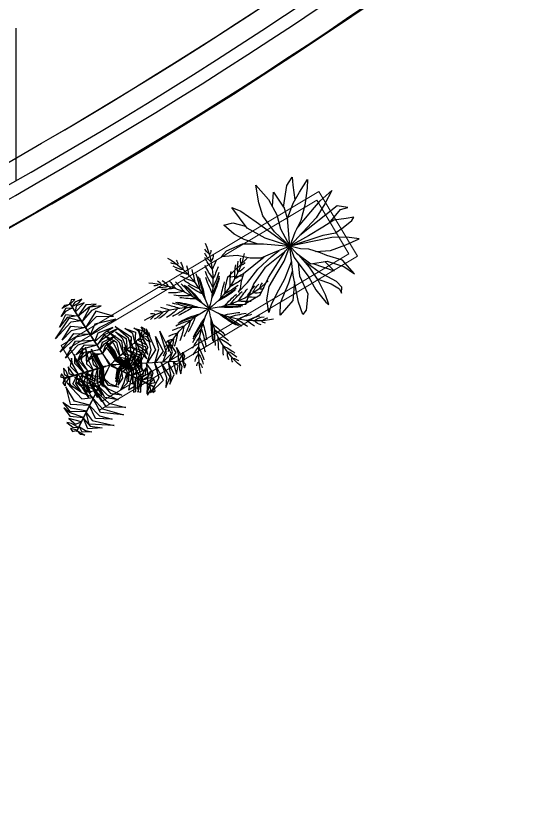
# Model space of a CAD drawing. Header units: millimetres. Extents: x 14520794 to 14796193, y 1415067 to 1454683.
# Drawn here: x 14789368 to 14791447, y 1442282 to 1445458 of the extents above; entities that cross this region are included whole.
import ezdxf

# ---------------------------------------------------------------- set-up
doc = ezdxf.new("R2010")
doc.units = ezdxf.units.MM
doc.header["$LTSCALE"] = 0.01
doc.header["$MEASUREMENT"] = 0
doc.layers.get('0').update_dxf_attribs({"color": 6, "lineweight": 0})
for name, color, linetype in [('6', 6, 'Continuous'), ('ESC', 2, 'Continuous'), ('GLASS', 5, 'Continuous'), ('IFF-PLANTS', 86, 'Continuous'), ('LSTREEDC', 3, 'Continuous'), ('TREES', 3, 'Continuous')]:
    doc.layers.add(name, color=color, linetype=linetype)
for name, color, linetype, lineweight in [('DIM', 6, 'Continuous', 13), ('fur_h', 32, 'Continuous', 13), ('HATCH', 8, 'Continuous', 15), ('partition', 34, 'Continuous', 30)]:
    doc.layers.add(name, color=color, linetype=linetype, lineweight=lineweight)

# ---------------------------------------------------------------- blocks, each defined once
blk = doc.blocks.new('A3E24B')
at = {"color": 64, "linetype": 'Continuous'}
for points in [[(0.253, 0.3562, 0.2907), (0.2108, 0.3841, 0.2796), (0.1918, 0.4066, 0.2651), (0.2348, 0.3872, 0.2677)], [(0.2648, 0.373, 0.2701), (0.2361, 0.4044, 0.2506), (0.2581, 0.4014, 0.2453)], [(0.1871, 0.2629, 0.3463), (0.1242, 0.3418, 0.3317), (0.0693, 0.3707, 0.3201), (0.139, 0.3588, 0.334)], [(0.2125, 0.2989, 0.3325), (0.1435, 0.3614, 0.3092), (0.1004, 0.3802, 0.3047), (0.1647, 0.3722, 0.3016)], [(0.23, 0.3237, 0.3183), (0.176, 0.3843, 0.2943), (0.2259, 0.3636, 0.2991)], [(0.2533, 0.3489, 0.2944), (0.2916, 0.3267, 0.2793), (0.3175, 0.2946, 0.2808), (0.2891, 0.3501, 0.2655)], [(0.2655, 0.3738, 0.2681), (0.3147, 0.344, 0.2497), (0.2986, 0.3669, 0.2468)], [(0.1626, 0.2283, 0.3426), (0.096, 0.3019, 0.3274), (-0.0103, 0.3076, 0.3065), (0.1004, 0.3345, 0.3272)], [(0.2175, 0.302, 0.3287), (0.2811, 0.2888, 0.305), (0.3256, 0.2261, 0.3029), (0.2895, 0.3083, 0.2962)], [(0.1319, 0.1847, 0.338), (0.0754, 0.2342, 0.3254), (-0.0262, 0.2889, 0.3039), (0.1052, 0.2538, 0.3307)], [(0.1923, 0.2703, 0.3464), (0.2551, 0.2596, 0.3387), (0.3489, 0.1524, 0.3112), (0.2663, 0.287, 0.3424)], [(-0.3302, 0.0291, 0.3464), (-0.3524, 0.0888, 0.3387), (-0.3064, 0.2237, 0.3112), (-0.3817, 0.0848, 0.3424)], [(-0.2325, 0.0224, 0.3375), (-0.2553, 0.1042, 0.3261), (-0.2185, 0.2357, 0.3001), (-0.2819, 0.1066, 0.3284)], [(-0.186, 0.0159, 0.3337), (-0.2049, 0.1194, 0.3183), (-0.1701, 0.2246, 0.297), (-0.2339, 0.1198, 0.3212)], [(0.0867, 0.1207, 0.3167), (0.0526, 0.1601, 0.3166), (-0.0363, 0.2285, 0.2932), (0.0438, 0.1895, 0.3295)], [(0.1024, 0.143, 0.3335), (0.0318, 0.2109, 0.3176), (-0.0085, 0.2375, 0.309), (0.0844, 0.1974, 0.3283)], [(0.1624, 0.2313, 0.3425), (0.2517, 0.2052, 0.3295), (0.3068, 0.1461, 0.3141), (0.2544, 0.236, 0.3346)], [(-0.3703, 0.035, 0.3287), (-0.3907, 0.0968, 0.305), (-0.3586, 0.1666, 0.3029), (-0.4118, 0.0943, 0.2962)], [(-0.2815, 0.0227, 0.3425), (-0.3036, 0.1131, 0.3295), (-0.28, 0.1903, 0.3141), (-0.3316, 0.1, 0.3346)], [(-0.15, 0.0126, 0.3178), (-0.1664, 0.0827, 0.3234), (-0.1561, 0.157, 0.3013), (-0.1882, 0.0805, 0.346)], [(-0.1168, 0.0076, 0.2847), (-0.1313, 0.0686, 0.2899), (-0.1187, 0.1624, 0.2624), (-0.1466, 0.1009, 0.3004)], [(0.0675, 0.0936, 0.2834), (0.0403, 0.1311, 0.2875), (-0.0248, 0.1841, 0.2723), (0.0553, 0.1408, 0.3057)], [(0.0501, 0.069, 0.2533), (0.0248, 0.1092, 0.2606), (-0.0235, 0.1553, 0.254), (0.0356, 0.1205, 0.2766)], [(0.1088, 0.152, 0.3337), (0.2078, 0.1166, 0.3183), (0.2815, 0.0339, 0.297), (0.2226, 0.1415, 0.3212)], [(0.1376, 0.189, 0.3375), (0.2198, 0.1678, 0.3261), (0.3153, 0.0703, 0.3001), (0.2352, 0.1896, 0.3284)], [(-0.4288, 0.0426, 0.2944), (-0.4288, 0.0869, 0.2793), (-0.4139, 0.1254, 0.2808), (-0.4478, 0.0731, 0.2655)], [(-0.0869, 0.0069, 0.2544), (-0.0981, 0.0566, 0.2579), (-0.0874, 0.1175, 0.2375), (-0.1122, 0.0601, 0.2718)], [(0.0879, 0.1224, 0.3178), (0.1567, 0.1016, 0.3234), (0.216, 0.0556, 0.3013), (0.1658, 0.1216, 0.346)], [(-0.4565, 0.0407, 0.2681), (-0.4552, 0.0983, 0.2497), (-0.4671, 0.0729, 0.2468)], [(0.0514, 0.0707, 0.2544), (0.1, 0.0554, 0.2579), (0.1474, 0.0158, 0.2375), (0.1102, 0.066, 0.2718)], [(0.067, 0.0962, 0.2847), (0.127, 0.0783, 0.2899), (0.202, 0.0204, 0.2624), (0.1626, 0.0753, 0.3004)], [(-0.4554, 0.0406, 0.2701), (-0.4683, 0, 0.2506), (-0.4767, 0.0205, 0.2453)], [(-0.435, 0.0387, 0.2907), (-0.4381, -0.0117, 0.2796), (-0.4481, -0.0395, 0.2651), (-0.4528, 0.0074, 0.2677)], [(-0.3954, 0.0351, 0.3183), (-0.4209, -0.042, 0.2943), (-0.4279, 0.0116, 0.2991)], [(-0.3651, 0.0323, 0.3325), (-0.3848, -0.0587, 0.3092), (-0.3794, -0.1054, 0.3047), (-0.4047, -0.0457, 0.3016)], [(-0.3212, 0.0283, 0.3463), (-0.3581, -0.0656, 0.3317), (-0.3557, -0.1276, 0.3201), (-0.3802, -0.0613, 0.334)], [(-0.279, 0.0244, 0.3426), (-0.3095, -0.07, 0.3274), (-0.2612, -0.165, 0.3065), (-0.3399, -0.0826, 0.3272)], [(-0.2259, 0.0196, 0.338), (-0.2406, -0.0541, 0.3254), (-0.2372, -0.1694, 0.3039), (-0.2725, -0.038, 0.3307)], [(-0.175, 0.0149, 0.3335), (-0.1985, -0.0802, 0.3176), (-0.2014, -0.1284, 0.309), (-0.2132, -0.0279, 0.3283)], [(-0.1479, 0.0124, 0.3167), (-0.165, -0.0367, 0.3166), (-0.1798, -0.148, 0.2932), (-0.186, -0.0591, 0.3295)], [(-0.1148, 0.0094, 0.2834), (-0.1338, -0.0329, 0.2875), (-0.1471, -0.1158, 0.2723), (-0.1496, -0.0248, 0.3057)], [(-0.0849, 0.0066, 0.2533), (-0.107, -0.0354, 0.2606), (-0.1228, -0.1002, 0.254), (-0.1222, -0.0318, 0.2766)], [(0.0375, -0.081, 0.2544), (0, -0.1155, 0.2579), (-0.0581, -0.1367, 0.2375), (0.004, -0.1295, 0.2718)], [(0.0366, -0.0791, 0.2533), (0.0841, -0.0772, 0.2606), (0.1482, -0.0585, 0.254), (0.0886, -0.0922, 0.2766)], [(0.0492, -0.1064, 0.2834), (0.0954, -0.1017, 0.2875), (0.1738, -0.0717, 0.2723), (0.0962, -0.1194, 0.3057)], [(0.0632, -0.1366, 0.3167), (0.1143, -0.1268, 0.3166), (0.218, -0.084, 0.2932), (0.1441, -0.1338, 0.3295)], [(0.0518, -0.1073, 0.2847), (0.0062, -0.1503, 0.2899), (-0.0813, -0.1863, 0.2624), (-0.0141, -0.1797, 0.3004)], [(0.064, -0.1385, 0.3178), (0.0116, -0.1877, 0.3234), (-0.0579, -0.216, 0.3013), (0.0244, -0.2055, 0.346)], [(0.0746, -0.1613, 0.3335), (0.1687, -0.1341, 0.3176), (0.2119, -0.1125, 0.309), (0.1307, -0.173, 0.3283)], [(0.096, -0.2077, 0.338), (0.1671, -0.1836, 0.3254), (0.2653, -0.1229, 0.3039), (0.1691, -0.2192, 0.3307)], [(0.1183, -0.2562, 0.3426), (0.2154, -0.2353, 0.3274), (0.2735, -0.146, 0.3065), (0.2414, -0.2553, 0.3272)], [(0.0792, -0.1713, 0.3337), (-0.0009, -0.2394, 0.3183), (-0.1094, -0.2619, 0.297), (0.0132, -0.2647, 0.3212)], [(0.0968, -0.2149, 0.3375), (0.0374, -0.2755, 0.3261), (-0.0949, -0.3094, 0.3001), (0.0486, -0.2997, 0.3284)], [(0.1361, -0.2946, 0.3463), (0.2358, -0.2796, 0.3317), (0.2884, -0.2465, 0.3201), (0.2432, -0.3009, 0.334)], [(0.1211, -0.2574, 0.3425), (0.0539, -0.3217, 0.3295), (-0.0249, -0.3399, 0.3141), (0.0791, -0.3395, 0.3346)], [(0.1545, -0.3346, 0.3325), (0.2432, -0.3062, 0.3092), (0.281, -0.2782, 0.3047), (0.2419, -0.3299, 0.3016)], [(0.1399, -0.3028, 0.3464), (0.0993, -0.3519, 0.3387), (-0.0405, -0.3795, 0.3112), (0.1174, -0.3753, 0.3424)], [(0.1548, -0.3405, 0.3287), (0.1115, -0.389, 0.305), (0.035, -0.3962, 0.3029), (0.1242, -0.406, 0.2962)], [(0.1673, -0.3622, 0.3183), (0.2468, -0.3458, 0.2943), (0.2039, -0.3786, 0.2991)], [(0.1839, -0.3983, 0.2907), (0.2292, -0.3758, 0.2796), (0.2582, -0.3706, 0.2651), (0.2199, -0.3981, 0.2677)], [(0.1774, -0.3949, 0.2944), (0.1391, -0.4171, 0.2793), (0.0983, -0.4234, 0.2808), (0.1606, -0.4266, 0.2655)], [(0.193, -0.418, 0.2681), (0.1425, -0.4457, 0.2497), (0.1704, -0.4432, 0.2468)], [(0.1925, -0.417, 0.2701), (0.2342, -0.4078, 0.2506), (0.2206, -0.4254, 0.2453)]]:
    blk.add_3dface(points, dxfattribs=at)
at = {"color": 72, "linetype": 'Continuous'}
for points in [[(0.2428, 0.3417, 0.3077), (0.2459, 0.3417, 0.3077), (0.2723, 0.3792, 0.2618), (0.2693, 0.3792, 0.2618)], [(0.0265, 0.2589, 0.6136), (0.0296, 0.2589, 0.6136), (0.0345, 0.3088, 0.6002), (0.0315, 0.3088, 0.6002)], [(0.1937, 0.2722, 0.3472), (0.1968, 0.2722, 0.3472), (0.2459, 0.3417, 0.3075), (0.2428, 0.3417, 0.3075)], [(0.0192, 0.1845, 0.607), (0.0223, 0.1845, 0.607), (0.0296, 0.2589, 0.6135), (0.0266, 0.2589, 0.6135)], [(0.096, 0.1338, 0.332), (0.0991, 0.1338, 0.332), (0.1967, 0.2721, 0.3469), (0.1936, 0.2721, 0.3469)], [(0.0083, 0.0737, 0.5287), (0.0114, 0.0737, 0.5287), (0.0223, 0.1845, 0.6067), (0.0192, 0.1845, 0.6067)], [(0.1062, 0.0285, 0.453), (0.1004, 0.0888, 0.4475), (0.075, 0.1769, 0.427), (0.1233, 0.0843, 0.4644)], [(0.14, 0.0378, 0.4776), (0.1398, 0.1181, 0.4757), (0.0908, 0.1794, 0.4385), (0.156, 0.1353, 0.4873)], [(0.1669, 0.0452, 0.4971), (0.1707, 0.1266, 0.4982), (0.1568, 0.1739, 0.487), (0.1853, 0.1288, 0.5088)], [(0.2017, 0.0548, 0.5051), (0.1985, 0.1306, 0.4935), (0.184, 0.1649, 0.4866), (0.2178, 0.1267, 0.4966)], [(0.0221, 0.0292, 0.204), (0.0252, 0.0292, 0.204), (0.0991, 0.1339, 0.3321), (0.096, 0.1339, 0.3321)], [(0.0442, 0.0114, 0.3377), (0.0442, 0.0478, 0.35), (0.0393, 0.1012, 0.3494), (0.0488, 0.0472, 0.3673)], [(0.0527, 0.0137, 0.3706), (0.0518, 0.0499, 0.3794), (0.0437, 0.1172, 0.3711), (0.0572, 0.0459, 0.3986)], [(0.0621, 0.0163, 0.4069), (0.0597, 0.0576, 0.4119), (0.0479, 0.1474, 0.3975), (0.0622, 0.0783, 0.4284)], [(0.0738, 0.0195, 0.4295), (0.0691, 0.0986, 0.4244), (0.0612, 0.1365, 0.4178), (0.0887, 0.0619, 0.4395)], [(0.2274, 0.0619, 0.5075), (0.2321, 0.1288, 0.4982), (0.2494, 0.0899, 0.5062)], [(0.2646, 0.0722, 0.5042), (0.2571, 0.112, 0.4959), (0.2616, 0.137, 0.4888), (0.2764, 0.1026, 0.4942)], [(0.2862, 0.0781, 0.4982), (0.291, 0.114, 0.4883), (0.3041, 0.1013, 0.4888)], [(-0.0602, -0.0554, 0.4341), (-0.1333, -0.0121, 0.4347), (-0.1842, 0.0582, 0.4099), (-0.1462, -0.026, 0.4482)], [(0.0046, 0.0364, 0.3888), (0.0077, 0.0364, 0.3888), (0.0114, 0.0737, 0.5288), (0.0083, 0.0737, 0.5288)], [(0.1742, 0.0472, 0.5022), (0.1773, 0.0472, 0.5022), (0.2494, 0.0671, 0.5088), (0.2463, 0.0671, 0.5088)], [(0.2072, 0.0545, 0.5047), (0.2463, 0.0158, 0.4987), (0.2455, -0.0446, 0.4869), (0.2627, 0.024, 0.5008)], [(0.2463, 0.0671, 0.5089), (0.2494, 0.0671, 0.5089), (0.2976, 0.0804, 0.4955), (0.2946, 0.0804, 0.4955)], [(0.2602, 0.0673, 0.5045), (0.2781, 0.0356, 0.4957), (0.2785, 0.0028, 0.4921), (0.292, 0.0523, 0.4932)], [(0.2878, 0.0785, 0.4972), (0.3097, 0.0369, 0.4861), (0.3116, 0.0593, 0.4879)], [(-0.4174, 0.0371, 0.3077), (-0.4143, 0.0371, 0.3077), (-0.4599, 0.0413, 0.2618), (-0.463, 0.0413, 0.2618)], [(-0.3326, 0.0294, 0.3472), (-0.3295, 0.0294, 0.3472), (-0.4142, 0.0371, 0.3075), (-0.4173, 0.0371, 0.3075)], [(-0.1639, 0.0139, 0.332), (-0.1608, 0.0139, 0.332), (-0.3294, 0.0294, 0.3469), (-0.3325, 0.0294, 0.3469)], [(-0.0845, -0.0747, 0.4554), (-0.1458, -0.0443, 0.4595), (-0.2123, 0.0403, 0.4317), (-0.1588, -0.056, 0.4718)], [(-0.0364, 0.0022, 0.204), (-0.0333, 0.0022, 0.204), (-0.1609, 0.0139, 0.3321), (-0.1639, 0.0139, 0.3321)], [(-0.0463, -0.043, 0.4085), (-0.0926, -0.0112, 0.4215), (-0.1374, 0.0292, 0.4048), (-0.0948, -0.0176, 0.4458)], [(-0.0378, -0.0375, 0.3722), (-0.0782, -0.0099, 0.3838), (-0.1347, 0.0411, 0.3631), (-0.1008, 0.0029, 0.3983)], [(-0.0324, -0.0307, 0.3393), (-0.0653, -0.0079, 0.348), (-0.1016, 0.0257, 0.3318), (-0.0698, -0.0096, 0.3634)], [(-0.0364, 0.0022, 0.204), (-0.0333, 0.0022, 0.204), (0.0037, -0.0011, 0.05), (0.0006, -0.0011, 0.05)], [(0.0221, 0.0292, 0.204), (0.0252, 0.0292, 0.204), (0.0037, -0.0011, 0.05), (0.0006, -0.0011, 0.05)], [(0.0307, 0.0076, 0.2841), (0.0338, 0.0076, 0.2841), (0.0045, -0.0004, 0.1116), (0.0014, -0.0004, 0.1116)], [(0.0046, 0.0364, 0.3888), (0.0077, 0.0364, 0.3888), (0.0047, 0.0062, 0.2163), (0.0016, 0.0062, 0.2163)], [(0.0307, 0.0076, 0.2841), (0.0338, 0.0076, 0.2841), (0.07, 0.0176, 0.424), (0.0669, 0.0176, 0.424)], [(0.0452, 0.0116, 0.3393), (0.0646, -0.0233, 0.348), (0.0822, -0.0696, 0.3318), (0.0693, -0.0238, 0.3634)], [(0.053, 0.0154, 0.3722), (0.077, -0.0272, 0.3838), (0.1051, -0.098, 0.3631), (0.0916, -0.0488, 0.3983)], [(0.0631, 0.0166, 0.4085), (0.0905, -0.0325, 0.4215), (0.1127, -0.0885, 0.4048), (0.0953, -0.0277, 0.4458)], [(0.0669, 0.0176, 0.424), (0.07, 0.0176, 0.424), (0.1773, 0.0472, 0.502), (0.1742, 0.0472, 0.502)], [(0.081, 0.0215, 0.4341), (0.1274, -0.0497, 0.4347), (0.1419, -0.1353, 0.4099), (0.1451, -0.043, 0.4482)], [(0.1114, 0.0281, 0.4554), (0.1528, -0.0264, 0.4595), (0.1749, -0.1317, 0.4317), (0.1697, -0.0217, 0.4718)], [(0.1412, 0.0397, 0.4784), (0.1851, -0.0211, 0.4815), (0.1968, -0.0835, 0.4642), (0.1976, -0.0048, 0.4957)], [(0.1729, 0.0469, 0.5008), (0.2065, 0.0085, 0.5064), (0.2241, -0.1016, 0.474), (0.2229, 0.0185, 0.5205)], [(-0.1313, -0.1188, 0.5008), (-0.1784, -0.0993, 0.5064), (-0.243, -0.0085, 0.474), (-0.1887, -0.1156, 0.5205)], [(-0.106, -0.0984, 0.4784), (-0.1724, -0.0633, 0.4815), (-0.2106, -0.0126, 0.4642), (-0.1764, -0.0835, 0.4957)], [(-0.0492, -0.0456, 0.424), (-0.0462, -0.0456, 0.424), (-0.1292, -0.1197, 0.502), (-0.1323, -0.1197, 0.502)], [(-0.0212, -0.0207, 0.2841), (-0.0182, -0.0207, 0.2841), (-0.0462, -0.0456, 0.424), (-0.0492, -0.0456, 0.424)], [(-0.0455, -0.0423, 0.4069), (-0.0251, -0.0783, 0.4119), (0.0253, -0.1536, 0.3975), (-0.0182, -0.098, 0.4284)], [(-0.0382, -0.0359, 0.3706), (-0.0214, -0.0679, 0.3794), (0.0157, -0.1246, 0.3711), (-0.0281, -0.0667, 0.3986)], [(-0.0317, -0.03, 0.3377), (-0.0155, -0.0626, 0.35), (0.0126, -0.1084, 0.3494), (-0.0199, -0.0642, 0.3673)], [(-0.0212, -0.0207, 0.2841), (-0.0182, -0.0207, 0.2841), (0.0045, -0.0004, 0.1116), (0.0014, -0.0004, 0.1116)], [(0.0162, -0.0349, 0.204), (0.0193, -0.0349, 0.204), (0.0037, -0.0011, 0.05), (0.0006, -0.0011, 0.05)], [(0.0162, -0.0349, 0.204), (0.0193, -0.0349, 0.204), (0.073, -0.1512, 0.3321), (0.0699, -0.1512, 0.3321)], [(-0.1587, -0.1409, 0.5047), (-0.2109, -0.1236, 0.4987), (-0.2369, -0.0691, 0.4869), (-0.2219, -0.1381, 0.5008)], [(-0.1058, -0.0961, 0.4776), (-0.07, -0.168, 0.4757), (0.0011, -0.2013, 0.4385), (-0.077, -0.1906, 0.4873)], [(-0.0796, -0.0728, 0.453), (-0.0477, -0.1243, 0.4475), (0.0141, -0.192, 0.427), (-0.0703, -0.1305, 0.4644)], [(-0.0546, -0.0504, 0.4295), (-0.0153, -0.1192, 0.4244), (0.0086, -0.1497, 0.4178), (-0.0492, -0.095, 0.4395)], [(-0.2006, -0.1759, 0.5045), (-0.2306, -0.1554, 0.4957), (-0.2455, -0.1261, 0.4921), (-0.2356, -0.1765, 0.4932)], [(-0.1323, -0.1197, 0.5022), (-0.1292, -0.1197, 0.5022), (-0.185, -0.1695, 0.5088), (-0.1881, -0.1695, 0.5088)], [(-0.1536, -0.1387, 0.5051), (-0.1171, -0.2053, 0.4935), (-0.089, -0.2296, 0.4866), (-0.1361, -0.2104, 0.4966)], [(-0.1266, -0.1147, 0.4971), (-0.094, -0.1894, 0.4982), (-0.0605, -0.2256, 0.487), (-0.1061, -0.1978, 0.5088)], [(-0.2202, -0.1982, 0.4972), (-0.2583, -0.1706, 0.4861), (-0.2501, -0.1915, 0.4879)], [(-0.1881, -0.1695, 0.5089), (-0.185, -0.1695, 0.5089), (-0.2224, -0.2028, 0.4955), (-0.2255, -0.2028, 0.4955)], [(-0.219, -0.1971, 0.4982), (-0.2074, -0.2314, 0.4883), (-0.2248, -0.2258, 0.4888)], [(-0.2023, -0.1822, 0.5042), (-0.1779, -0.2146, 0.4959), (-0.1709, -0.239, 0.4888), (-0.1994, -0.2147, 0.4942)], [(-0.1735, -0.1565, 0.5075), (-0.148, -0.2186, 0.4982), (-0.1808, -0.1913, 0.5062)], [(0.0699, -0.1512, 0.332), (0.0729, -0.1512, 0.332), (0.1438, -0.3049, 0.3469), (0.1408, -0.3049, 0.3469)], [(0.1408, -0.305, 0.3472), (0.1439, -0.305, 0.3472), (0.1795, -0.3822, 0.3075), (0.1765, -0.3822, 0.3075)], [(0.1765, -0.3823, 0.3077), (0.1796, -0.3823, 0.3077), (0.1988, -0.4239, 0.2618), (0.1957, -0.4239, 0.2618)]]:
    blk.add_3dface(points, dxfattribs=at)
at = {"color": 70, "linetype": 'Continuous'}
for points in [[(0.0284, 0.2779, 0.6089), (-0.0115, 0.2852, 0.6007), (-0.0332, 0.2983, 0.5936), (0.0042, 0.2999, 0.5989)], [(0.0306, 0.3002, 0.6029), (-0.0012, 0.3175, 0.5931), (0.0154, 0.3252, 0.5935)], [(0.0314, 0.272, 0.6092), (0.0674, 0.2774, 0.6004), (0.0779, 0.2712, 0.5968), (0.0568, 0.2963, 0.5979)], [(0.022, 0.2129, 0.6098), (-0.0499, 0.2371, 0.5982), (-0.0467, 0.236, 0.5913), (-0.0394, 0.2538, 0.6014)], [(0.0243, 0.2179, 0.6094), (0.0744, 0.2406, 0.6034), (0.1053, 0.2356, 0.5916), (0.0727, 0.2587, 0.6056)], [(0.0157, 0.1492, 0.5823), (-0.0593, 0.1779, 0.5804), (-0.0686, 0.1793, 0.5432), (-0.0291, 0.1992, 0.592)], [(0.0184, 0.177, 0.6018), (-0.0562, 0.2098, 0.6029), (-0.0649, 0.2138, 0.5917), (-0.053, 0.2242, 0.6135)], [(0.0191, 0.1832, 0.6055), (0.0669, 0.2007, 0.6111), (0.1082, 0.2002, 0.5787), (0.0635, 0.2197, 0.6252)], [(0.0122, 0.1143, 0.5577), (-0.0462, 0.1306, 0.5522), (-0.0971, 0.1385, 0.5317), (-0.0337, 0.1504, 0.5691)], [(0.0143, 0.151, 0.5831), (0.0869, 0.1701, 0.5862), (0.1067, 0.1636, 0.569), (0.0762, 0.1877, 0.6004)], [(0.0145, 0.119, 0.5601), (0.0802, 0.1381, 0.5643), (0.1437, 0.1259, 0.5365), (0.0819, 0.1556, 0.5765)], [(0.0078, 0.0688, 0.5116), (-0.0316, 0.0814, 0.5166), (-0.0922, 0.1, 0.5022), (-0.0501, 0.0912, 0.5331)], [(0.0089, 0.0809, 0.5342), (-0.0665, 0.1049, 0.5291), (-0.0773, 0.1085, 0.5225), (-0.0252, 0.1101, 0.5443)], [(0.0097, 0.0884, 0.5388), (0.0929, 0.106, 0.5394), (0.1352, 0.0937, 0.5146), (0.0929, 0.1249, 0.5529)], [(0.0068, 0.0591, 0.4753), (-0.0273, 0.0713, 0.4841), (-0.0655, 0.0852, 0.4759), (-0.0216, 0.0749, 0.5033)], [(0.0059, 0.0503, 0.4424), (-0.028, 0.0634, 0.4547), (-0.0522, 0.0754, 0.4541), (-0.0258, 0.0675, 0.472)], [(0.0053, 0.06, 0.477), (0.0263, 0.067, 0.4885), (0.1024, 0.0678, 0.4679), (0.0516, 0.073, 0.5031)], [(0.006, 0.0513, 0.444), (0.0181, 0.0569, 0.4527), (0.0677, 0.0567, 0.4365), (0.0204, 0.0611, 0.4681)], [(0.0079, 0.0698, 0.5132), (0.0361, 0.0778, 0.5262), (0.0963, 0.0784, 0.5096), (0.0333, 0.084, 0.5505)]]:
    blk.add_3dface(points, dxfattribs=at)
blk = doc.blocks.new('A$C6ABC0109')
at = {"layer": 'TREES'}
for centre, radius, start, end in [((6.304, 2.495), 6.78, 161.8706, 201.5936), ((-0.143, 4.054), 0.351, 173.7791, 233.0395), ((-1.642, 4.347), 1.639, 317.4391, 345.0127), ((-0.839, 4.494), 0.808, 308.4321, 338.3515), ((3.633, 5.724), 6.78, 197.8706, 237.5936), ((-3.321, 3.142), 0.808, 344.4321, 14.3515), ((6.376, 6.862), 8.001, 206.1883, 211.1386), ((0.196, 3.84), 0.835, 182.879, 221.5346), ((-4.007, 5.153), 4.263, 326.0526, 338.8318), ((-2.499, 3.196), 0.351, 209.7791, 269.0395), ((-3.884, 2.551), 1.639, 353.4391, 21.0127), ((-6.271, 1.814), 4.263, 2.0526, 14.8318), ((6.381, 6.2), 8.001, 204.5673, 211.2107), ((-4.862, 4.906), 5.211, 327.5529, 339.111), ((5.865, -3.401), 6.78, 110.1725, 149.8955), ((3.134, 2.226), 0.835, 131.1808, 169.8364), ((3.093, 2.625), 0.351, 122.081, 181.3414), ((-2.099, 3.221), 0.835, 218.879, 257.5346), ((1.125, 9.299), 8.001, 242.1883, 247.1386), ((-6.817, 1.111), 5.211, 3.5529, 15.111), ((6.444, 5.585), 8.001, 202.9483, 211.3077), ((6.518, 5.174), 8.001, 201.6825, 211.4019), ((-6.749, 4.499), 7.022, 334.6755, 344.6307), ((8.377, -1.595), 8.001, 151.2501, 159.6096), ((8.821, -1.165), 8.001, 152.8691, 159.5126), ((9.337, -0.75), 8.001, 154.4902, 159.4404), ((1.561, 6.338), 4.263, 274.3545, 287.1337), ((2.393, 3.983), 1.639, 265.741, 293.3146), ((3.006, 3.444), 0.808, 256.734, 286.6534), ((1.518, 8.767), 8.001, 240.5673, 247.2107), ((-8.105, -0.327), 7.022, 10.6755, 20.6307), ((-7.181, -0.768), 6.444, 13.0347, 23.4268), ((6.59, 4.871), 8.001, 200.5186, 211.4981), ((-6.261, 3.599), 6.444, 337.0347, 347.4268), ((7.907, -2.153), 8.001, 148.8205, 159.8), ((8.101, -1.908), 8.001, 149.9844, 159.7037), ((0.837, 6.856), 5.211, 275.8548, 287.4128), ((-0.554, 6.757), 6.78, 234.9681, 274.6912), ((-4.544, 0.504), 0.808, 21.5297, 51.4491), ((1.931, 8.306), 8.001, 238.9483, 247.3077), ((2.232, 8.018), 8.001, 237.6825, 247.4019), ((2.469, 7.814), 8.001, 236.5186, 247.4981), ((-1.056, 7.144), 6.444, 285.3366, 295.7287), ((-0.652, 8.085), 7.022, 282.9774, 292.9325), ((-3.921, 1.042), 0.351, 246.8767, 306.1371), ((-4.636, -0.308), 1.639, 30.5366, 58.1102), ((-6.096, -2.335), 4.263, 39.1502, 51.9294), ((-6.108, -3.226), 5.211, 40.6505, 52.2085), ((-6.267, -5.149), 7.022, 47.7731, 57.7282), ((-5.264, -4.944), 6.444, 50.1322, 60.5244), ((2.908, -6.125), 6.78, 75.6722, 115.3952), ((5.297, -6.253), 8.001, 114.3202, 125.2997), ((5.595, -6.161), 8.001, 115.4841, 125.2035), ((6, -6.06), 8.001, 116.7498, 125.1093), ((6.609, -5.956), 8.001, 118.3688, 125.0123), ((4.573, 5.177), 5.211, 241.3545, 252.9126), ((7.27, -5.907), 8.001, 119.9899, 124.9402), ((4.876, 4.339), 4.263, 239.8542, 252.6334), ((4.228, 1.927), 1.639, 231.2407, 258.8143), ((3.844, 0.059), 0.835, 96.6805, 135.3361), ((4.036, 0.412), 0.351, 87.5807, 146.8411), ((4.428, 1.135), 0.808, 222.2337, 252.1531), ((-4.42, 5.141), 6.78, 270.9681, 310.6912), ((-3.617, 1.303), 0.835, 255.9765, 294.6321), ((-4.712, 8.096), 8.001, 279.2858, 284.2361), ((-4.077, 7.908), 8.001, 277.6648, 284.3082), ((-6.509, 1.896), 6.78, 304.0339, 343.7569), ((-3.47, 7.79), 8.001, 276.0458, 284.4052), ((-6.647, -1.335), 6.78, 331.6319, 11.355), ((-0.785, -6.734), 6.78, 43.6319, 83.355), ((-4.593, -4.987), 6.78, 7.6319, 47.355), ((3.176, 6.486), 6.444, 250.8363, 261.2284), ((4.042, 7.032), 7.022, 248.4771, 258.4323), ((-3.056, 7.741), 8.001, 274.7801, 284.4994), ((-2.744, 7.722), 8.001, 273.6161, 284.5957), ((-6.759, 4.634), 8.001, 309.6161, 320.5957), ((-3.818, -7.251), 8.001, 46.2799, 57.2595), ((1.173, -8.111), 8.001, 82.2799, 93.2595), ((1.474, -8.191), 8.001, 83.4439, 93.1632), ((6.133, 3.813), 6.444, 218.796, 229.1882), ((1.871, -8.32), 8.001, 84.7096, 93.069), ((7.157, 3.817), 7.022, 216.4368, 226.392), ((-3.045, -6.2), 5.211, 76.6505, 88.2085), ((-2.044, -7.85), 7.022, 83.7731, 93.7282), ((-1.353, -7.094), 6.444, 86.1322, 96.5244), ((-7.386, 4.262), 8.001, 312.0458, 320.4052), ((-7.022, 4.467), 8.001, 310.7801, 320.4994), ((2.737, -6.683), 6.444, 119.198, 129.5901), ((-8.322, -0.088), 8.001, 343.8458, 353.5652), ((-8.193, 0.196), 8.001, 342.6819, 353.6614), ((-7.351, -3.622), 8.001, 10.2799, 21.2595), ((-7.334, -3.933), 8.001, 11.4439, 21.1632), ((-3.622, -7.493), 8.001, 47.4439, 57.1632), ((7.203, -0.52), 6.444, 182.796, 193.1882), ((2.443, -8.555), 8.001, 86.3286, 92.972), ((6.623, 1.962), 5.211, 209.3143, 220.8723), ((3.029, -8.864), 8.001, 87.9496, 92.8999), ((6.436, 1.091), 4.263, 207.814, 220.5932), ((-3.972, -2.263), 0.808, 57.5297, 87.4491), ((-3.784, -1.462), 0.351, 282.8767, 342.1371), ((-3.57, -2.974), 1.639, 66.5366, 94.1102), ((-3.559, -5.472), 4.263, 75.1502, 87.9294), ((-3.692, -1.071), 0.835, 291.9765, 330.6321), ((-8.571, 3.78), 8.001, 315.2858, 320.2361), ((-7.947, 4.001), 8.001, 313.6648, 320.3082), ((2.57, -7.693), 7.022, 116.8388, 126.794), ((-8.515, -0.458), 8.001, 345.1116, 353.471), ((5.842, -5.627), 7.022, 144.4368, 154.392), ((5.522, -4.655), 6.444, 146.796, 157.1882), ((-7.334, -4.351), 8.001, 12.7096, 21.069), ((-3.376, -7.831), 8.001, 48.7096, 57.069), ((8.034, -1.119), 7.022, 180.4368, 190.392), ((-3.052, -8.357), 8.001, 50.3286, 56.972), ((4.606, -0.61), 1.639, 199.2004, 226.774), ((3.29, -1.989), 0.835, 64.6403, 103.2959), ((3.639, -1.792), 0.351, 55.5404, 114.8009), ((4.356, -1.387), 0.808, 190.1934, 220.1128), ((0.83, -6.857), 5.211, 109.7162, 121.2743), ((-8.843, -0.982), 8.001, 346.7306, 353.374), ((3.913, -5.692), 5.211, 137.3143, 148.8723), ((-7.382, -4.967), 8.001, 14.3286, 20.972), ((6.511, -2.305), 5.211, 173.3143, 184.8723), ((0.003, -6.528), 4.263, 108.2159, 120.9952), ((-9.245, -1.509), 8.001, 348.3516, 353.3019), ((5.848, -2.9), 4.263, 171.814, 184.5932), ((-2.76, -8.951), 8.001, 51.9496, 56.8999), ((3.368, -3.201), 1.639, 163.2004, 190.774), ((-2.094, -4.064), 0.808, 90.5954, 120.5148), ((-1.369, -4.44), 1.639, 99.6024, 127.176), ((-2.374, -3.29), 0.351, 315.9424, 15.2029), ((-2.51, -2.912), 0.835, 325.0423, 3.6979), ((0.844, -4.569), 1.639, 127.2004, 154.774), ((3.027, -5.784), 4.263, 135.814, 148.5932), ((-0.875, -3.744), 0.835, 352.6403, 31.2959), ((-7.494, -5.62), 8.001, 15.9496, 20.8999), ((1.493, -3.543), 0.835, 28.6403, 67.2959), ((1.891, -3.589), 0.351, 19.5404, 78.8009), ((0.027, -4.572), 0.808, 118.1934, 148.1128), ((-0.58, -4.015), 0.351, 343.5404, 42.8009), ((2.709, -3.683), 0.808, 154.1934, 184.1128)]:
    blk.add_arc(centre, radius, start, end, dxfattribs=at)
blk = doc.blocks.new('A$C421F3825')
for p, q in [((-1.631, 5.433), (-2.045, 5.605)), ((-2.045, 5.605), (-1.838, 4.497)), ((-0.78, 4.299), (-1.631, 5.433)), ((-0.021, 4.349), (0.186, 5.704)), ((0.186, 5.704), (0.301, 6)), ((0.301, 6), (0.485, 5.138)), ((1.773, 5.31), (1.75, 5.729)), ((1.75, 5.729), (2.026, 5.31)), ((0.485, 5.138), (0.577, 3.733)), ((1.382, 4.595), (1.773, 5.31)), ((2.026, 5.31), (1.888, 4.644)), ((3.084, 3.88), (3.544, 4.866)), ((3.544, 4.866), (3.268, 3.339)), ((-2.183, 4.127), (-3.746, 4.644)), ((-3.746, 4.644), (-3.195, 3.758)), ((-1.246, 2.819), (-2.183, 4.127)), ((-1.838, 4.497), (-1.056, 2.279)), ((-0.596, 2.599), (-0.78, 4.299)), ((0.025, 3.117), (-0.021, 4.349)), ((0.573, 3.611), (1.382, 4.595)), ((1.888, 4.644), (1.014, 3.215)), ((-3.976, 3.486), (-4.483, 3.954)), ((-4.483, 3.954), (-4.068, 2.92)), ((-3.08, 2.92), (-3.976, 3.486)), ((-3.195, 3.758), (-1.7, 2.649)), ((0.577, 3.733), (0.531, 2.402)), ((0.922, 2.279), (2.164, 3.758)), ((2.164, 3.758), (1.888, 2.649)), ((2.072, 2.747), (3.084, 3.88)), ((-4.068, 2.92), (-3.31, 2.057)), ((-1.861, 2.18), (-3.08, 2.92)), ((-0.205, 1.022), (0.025, 3.117)), ((1.014, 3.215), (0.407, 1.77)), ((0.761, 2.205), (2.072, 2.747)), ((3.268, 3.339), (2.325, 2.304)), ((-5.793, 2.254), (-4.344, 2.279)), ((-4.298, 1.17), (-5.793, 2.254)), ((-4.344, 2.279), (-2.965, 1.343)), ((-3.31, 2.057), (-2.114, 1.416)), ((-0.54, 1.166), (-1.861, 2.18)), ((-1.7, 2.649), (-0.918, 1.934)), ((-1.056, 2.279), (0, 0)), ((-0.142, 1.589), (-0.596, 2.599)), ((0.163, 0.801), (0.761, 2.205)), ((0.531, 2.402), (0.281, 1.076)), ((1.659, 1.506), (2.785, 2.106)), ((2.325, 2.304), (1.957, 1.835)), ((2.785, 2.106), (4.188, 2.353)), ((4.188, 2.353), (5.43, 2.501)), ((5.43, 2.501), (4.602, 1.835)), ((-2.114, 1.416), (-1.079, 0.85)), ((1.957, 1.835), (1.244, 1.047)), ((4.602, 1.835), (3.475, 1.195)), ((-5.54, 0.948), (-5.839, 1.121)), ((-5.839, 1.121), (-4.712, 0.801)), ((-5.149, 0.431), (-5.54, 0.948)), ((-4.712, 0.801), (-3.378, 0.283)), ((-2.804, 0.48), (-4.298, 1.17)), ((-2.965, 1.343), (-0.54, 0.141)), ((-1.079, 0.85), (0, 0)), ((0, 0), (-0.205, 1.022)), ((0, 0), (0.163, 0.801)), ((2.003, 0.677), (0, 0)), ((1.244, 1.047), (0.669, 0.653)), ((2.693, 0.924), (2.003, 0.677)), ((3.475, 1.195), (2.693, 0.924)), ((2.923, 0.653), (3.935, 1.022)), ((3.935, 1.022), (4.74, 0.973)), ((4.74, 0.973), (5.683, 0.825)), ((5.982, 0.677), (5.361, 0.431)), ((5.683, 0.825), (5.982, 0.677)), ((-4.796, 0.121), (-5.954, -0.456)), ((-4.643, -0.013), (-5.149, 0.431)), ((-3.378, 0.283), (-1.814, -0.062)), ((-0.803, 0.209), (-2.804, 0.48)), ((-1.861, -1.343), (0, 0)), ((0, 0), (-1.492, -1.688)), ((-1.424, -3.29), (0, 0)), ((0, 0), (-1.378, -0.21)), ((0, 0), (-0.803, 0.209)), ((0, 0), (-0.504, -1.738)), ((0.669, 0.653), (0, 0)), ((0, 0), (2.923, 0.653)), ((1.819, 0.061), (0, 0)), ((0.071, -1.688), (0, 0)), ((0, 0), (1.037, -2.132)), ((0.968, -0.801), (0, 0)), ((3.176, -0.949), (0, 0)), ((3.245, 0.036), (1.819, 0.061)), ((4.372, 0.012), (3.245, 0.036)), ((3.889, 0.023), (5.338, -0.481)), ((5.361, 0.431), (4.372, 0.012)), ((-5.954, -0.456), (-3.678, -0.998)), ((-2.39, -0.333), (-4.643, -0.013)), ((-2.688, -0.407), (-3.471, -0.875)), ((-1.378, -0.21), (-2.688, -0.407)), ((-1.814, -0.062), (-0.981, -0.156)), ((4.027, -0.727), (1.208, -0.361)), ((5.982, -0.308), (5.269, -0.899)), ((5.338, -0.481), (5.982, -0.308)), ((-3.471, -0.875), (-4.298, -1.639)), ((-3.402, -2.279), (-1.861, -1.343)), ((1.934, -1.417), (0.968, -0.801)), ((1.277, -0.998), (3.061, -1.614)), ((4.441, -1.589), (3.176, -0.949)), ((5.269, -0.899), (4.027, -0.727)), ((-4.298, -1.639), (-5.54, -2.255)), ((-2.311, -1.617), (-3.08, -2.501)), ((-1.492, -1.688), (-2.366, -3.216)), ((-0.504, -1.738), (-0.665, -3.438)), ((0.416, -2.896), (0.071, -1.688)), ((2.9, -2.378), (1.934, -1.417)), ((3.061, -1.614), (4.211, -2.008)), ((4.211, -2.008), (5.522, -2.255)), ((5.522, -2.255), (4.441, -1.589)), ((-5.54, -2.255), (-4.896, -2.452)), ((-4.896, -2.452), (-3.402, -2.279)), ((-3.08, -2.501), (-3.585, -3.339)), ((1.267, -3.167), (0.991, -2.083)), ((1.037, -2.132), (2.118, -3.043)), ((3.82, -3.512), (2.9, -2.378)), ((-3.585, -3.339), (-3.954, -4.448)), ((-2.366, -3.216), (-2.597, -5.409)), ((-2.09, -4.743), (-1.424, -3.29)), ((0.462, -4.398), (0.416, -2.896)), ((1.152, -4.694), (1.244, -3.167)), ((1.244, -3.167), (2.44, -4.596)), ((2.118, -3.043), (3.084, -3.561)), ((2.9, -4.374), (2.394, -3.191)), ((-3.195, -4.226), (-2.412, -3.438)), ((-0.665, -3.438), (-0.389, -4.571)), ((0.462, -3.708), (1.152, -4.694)), ((3.084, -3.561), (4.234, -4.152)), ((4.234, -4.152), (3.82, -3.512)), ((-3.954, -4.448), (-3.195, -4.226)), ((-0.389, -4.571), (0.163, -6)), ((0.163, -6), (0.462, -4.398)), ((2.44, -4.596), (3.199, -4.99)), ((3.199, -4.99), (2.9, -4.374)), ((-2.597, -5.409), (-2.09, -4.743))]:
    blk.add_line(p, q)

msp = doc.modelspace()

# ---------------------------------------------------------------- linework, layer by layer
at = {"layer": '6', "ltscale": 2.5}
msp.add_lwpolyline([(14794643.4, 1452094.6), (14794643.4, 1448971.4, -0.178996), (14782893.4, 1442357.8), (14782263.4, 1442284.6)], format="xyb", dxfattribs=at)
msp.add_lwpolyline([(14794643.4, 1452094.6), (14794643.4, 1448971.4, -0.178996), (14782893.4, 1442357.8), (14782263.4, 1442284.6)], format="xyb", dxfattribs=at)
at = {"layer": 'DIM', "color": 3}
msp.add_lwpolyline([(14782263.4, 1452094.6), (14794643.4, 1452094.6), (14794643.4, 1448971.4, -0.188567), (14782263.4, 1442284.6), (14782263.4, 1452094.6)], format="xyb", dxfattribs=at)
msp.add_lwpolyline([(14782263.4, 1452094.6), (14794643.4, 1452094.6), (14794643.4, 1448971.4, -0.188567), (14782263.4, 1442284.6), (14782263.4, 1452094.6)], format="xyb", dxfattribs=at)
at = {"layer": 'ESC'}
for radius, start, end in [(19205.4, 277.63253, 319.41855), (19205.4, 277.63253, 319.41855), (19435.4, 279.07695, 319.66988), (19435.4, 279.07695, 319.66988)]:
    msp.add_arc((14779827.3, 1461549.8), radius, start, end, dxfattribs=at)
at = {"layer": 'fur_h', "elevation": 57.7}
for points in [[(14789551.8, 1444125), (14790595.9, 1444747.6), (14790751.6, 1444486.5), (14789707.4, 1443863.9)], [(14789586.5, 1444116.2), (14790587.1, 1444712.9), (14790716.9, 1444495.3), (14789716.2, 1443898.6)]]:
    msp.add_lwpolyline(points, close=True, dxfattribs=at)
at = {"layer": 'GLASS'}
for centre, radius, start, end in [((14779827.9, 1461545), 19280.6, 277.61766, 319.52018), ((14779827.9, 1461545), 19280.6, 277.61766, 319.52018), ((14779827.7, 1461546.6), 19332.2, 277.60746, 319.57026), ((14779827.7, 1461546.6), 19332.2, 277.60746, 319.57026)]:
    msp.add_arc(centre, radius, start, end, dxfattribs=at)
at = {"layer": 'HATCH', "color": 254, "true_color": 0xfeeab9}
msp.add_lwpolyline([(14794413.4, 1451944.6), (14782693.4, 1451944.6), (14782693.4, 1451344.6), (14782393.4, 1451344.6), (14782393.4, 1442516.6), (14782450.2, 1442524.4, 0.100111), (14789588.1, 1445009.7, 0.081782), (14794413.4, 1449056.1), (14794413.4, 1451864.6)], format="xyb", dxfattribs=at)
at = {"layer": 'HATCH', "color": 9}
msp.add_lwpolyline([(14782893.4, 1442357.8), (14783632.9, 1442503.3, 0.120262), (14791887.5, 1446306.5), (14795763.4, 1446306.5), (14795763.4, 1427756.6), (14782994.7, 1427756.6), (14782843.4, 1427756.6), (14782843.4, 1428368.6), (14782893.4, 1428376.6), (14782893.4, 1442357.8)], format="xyb", dxfattribs=at)
at = {"layer": 'partition', "ltscale": 5000}
msp.add_line((14789368.4, 1445407.5), (14789368.4, 1444790.3), dxfattribs=at)
msp.add_line((14789368.4, 1445407.5), (14789368.4, 1444790.3), dxfattribs=at)

# ---------------------------------------------------------------- block references
at = {"lineweight": -2, "xscale": -57.45945166403949, "yscale": 57.45945166403948, "zscale": 57.45945166403948, "rotation": 210.8073989840538}
msp.add_blockref('A$C6ABC0109', (14790150.7, 1444273.9, 57.7), dxfattribs=at)
at = {"layer": 'IFF-PLANTS', "linetype": 'ByBlock', "lineweight": -2, "xscale": -47.12881534123974, "yscale": 47.12881534123974, "zscale": 212.0796690355788, "rotation": 210.8073989840538}
msp.add_blockref('A$C421F3825', (14790478.7, 1444526.5, 57.7), dxfattribs=at)
at = {"layer": 'LSTREEDC', "xscale": -643.5458586372418, "yscale": 643.5458586372418, "zscale": 482.6593939779318, "rotation": 237.9477535228301}
msp.add_blockref('A3E24B', (14789750.2, 1444044.4, -154.5), dxfattribs=at)

doc.saveas('drawing.dxf')
